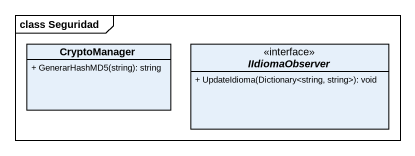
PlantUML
@startuml
mainframe class Seguridad
hide circle
hide empty members
skinparam classAttributeIconSize 0
class CryptoManager {
  + GenerarHashMD5(string): string
}
interface IIdiomaObserver {
  + UpdateIdioma(Dictionary<string, string>): void
}
@enduml
